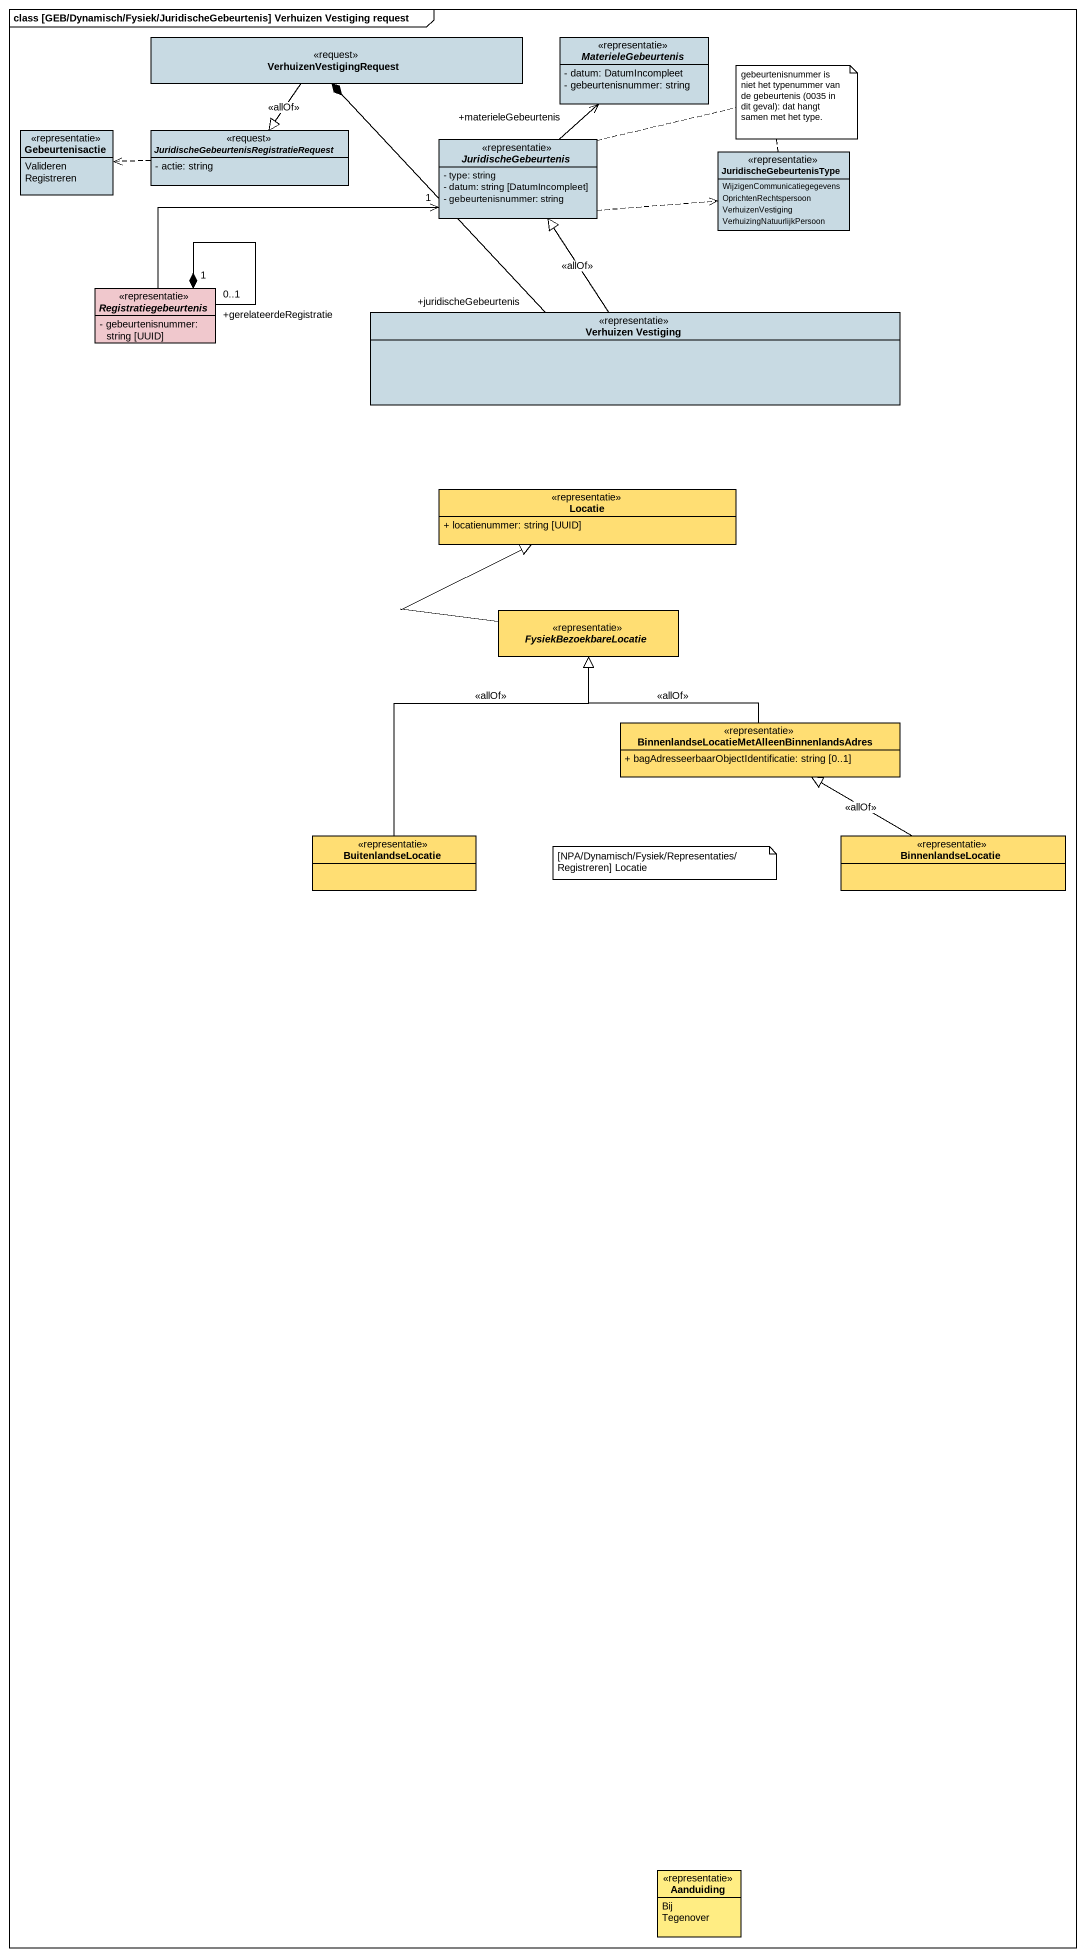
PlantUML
@startuml
mainframe class [GEB/Dynamisch/Fysiek/JuridischeGebeurtenis] Verhuizen Vestiging request
hide circle
hide empty members
skinparam classAttributeIconSize 0
class VerhuizenVestigingRequest <<request>> #C8DAE3
abstract class MaterieleGebeurtenis <<representatie>> #C8DAE3 {
  - datum: DatumIncompleet
  - gebeurtenisnummer: string
}
enum Gebeurtenisactie <<representatie>> #C8DAE3 {
  Valideren
  Registreren
}
abstract class "JuridischeGebeurtenisRegistratieRequest" as JuridischeGebeurtenisRegistr <<request>> #C8DAE3 {
  - actie: string
}
abstract class JuridischeGebeurtenis <<representatie>> #C8DAE3 {
  - type: string
  - datum: string [DatumIncompleet]
  - gebeurtenisnummer: string
}
enum JuridischeGebeurtenisType <<representatie>> #C8DAE3 {
  WijzigenCommunicatiegegevens
  OprichtenRechtspersoon
  VerhuizenVestiging
  VerhuizingNatuurlijkPersoon
}
abstract class Registratiegebeurtenis <<representatie>> #F0C8CD {
  - gebeurtenisnummer: string [UUID]
}
class "Verhuizen Vestiging" as Verhuizen_Vestiging <<representatie>> #C8DAE3
class Locatie <<representatie>> #FFDE73 {
  + locatienummer: string [UUID]
}
abstract class FysiekBezoekbareLocatie <<representatie>> #FFDE73
class "BinnenlandseLocatieMetAlleenBinnenlandsAdres" as BinnenlandseLocatieMetAlleen <<representatie>> #FFDE73 {
  + bagAdresseerbaarObjectIdentificatie: string [0..1]
}
class BuitenlandseLocatie <<representatie>> #FFDE73
class BinnenlandseLocatie <<representatie>> #FFDE73
enum Aanduiding <<representatie>> #FFED83 {
  Bij
  Tegenover
}
VerhuizenVestigingRequest --|> JuridischeGebeurtenisRegistr : <<allOf>>
JuridischeGebeurtenisRegistr .left.> Gebeurtenisactie
JuridischeGebeurtenis -up-> "+materieleGebeurtenis" MaterieleGebeurtenis
JuridischeGebeurtenis .right.> JuridischeGebeurtenisType
Registratiegebeurtenis -right-> "1" JuridischeGebeurtenis
Registratiegebeurtenis "+gerelateerdeRegistratie\n0..1" --* "1" Registratiegebeurtenis
Verhuizen_Vestiging "+juridischeGebeurtenis" -up-* VerhuizenVestigingRequest
Verhuizen_Vestiging -up-|> JuridischeGebeurtenis : <<allOf>>
FysiekBezoekbareLocatie -up-|> Locatie
BinnenlandseLocatieMetAlleen -up-|> FysiekBezoekbareLocatie : <<allOf>>
BuitenlandseLocatie -up-|> FysiekBezoekbareLocatie : <<allOf>>
BinnenlandseLocatie -left-|> BinnenlandseLocatieMetAlleen : <<allOf>>
note as N1
  gebeurtenisnummer is niet het typenummer van de gebeurtenis (0035 in dit geval): dat hangt samen met het type.
end note
N1 .. JuridischeGebeurtenisType
N1 .. JuridischeGebeurtenis
note as N2
  [NPA/Dynamisch/Fysiek/Representaties/Registreren] Locatie
end note
@enduml
